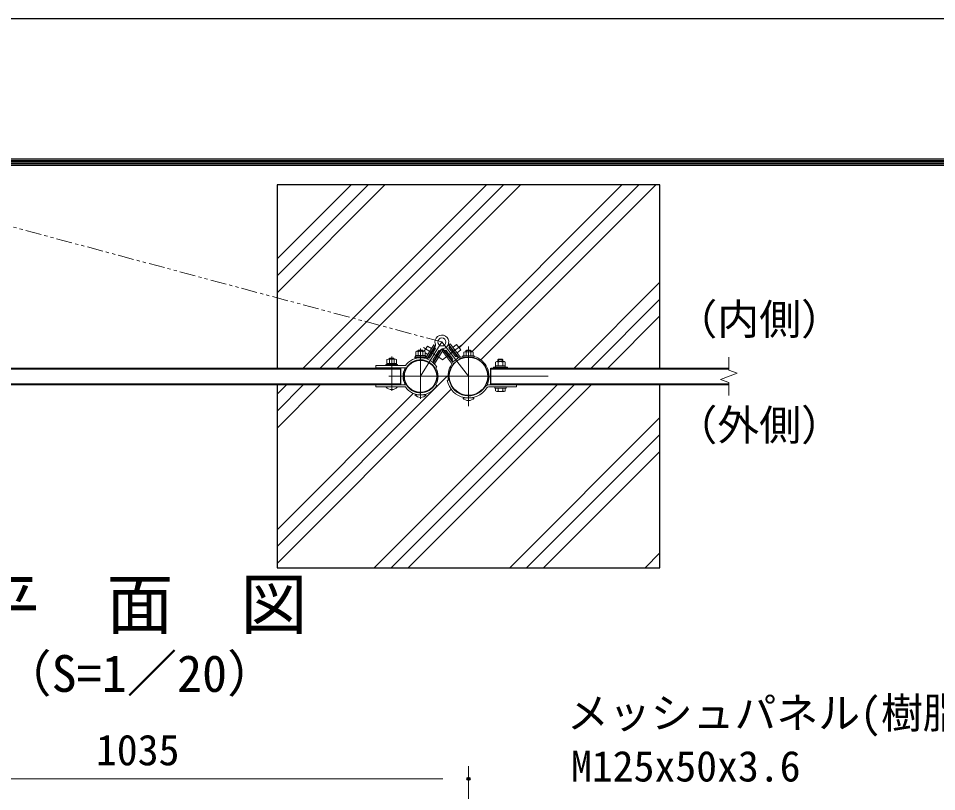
# Model space of a CAD drawing. Units: millimetres, scale not verified. Extents: x -4200 to 4200, y -2970 to 2970.
# Drawn here: x -2828 to -1389, y 1758 to 2970 of the extents above; entities that cross this region are included whole.
import ezdxf
from ezdxf.enums import TextEntityAlignment as Align

# ---------------------------------------------------------------- set-up
doc = ezdxf.new("R2010")
doc.units = ezdxf.units.MM
doc.header["$LTSCALE"] = 10
doc.header["$PDMODE"] = 32
doc.header["$PDSIZE"] = 5
doc.linetypes.add('USER1', pattern=[50.8, 31.75, -6.35, 6.35, -6.35])
doc.linetypes.add('USER2', pattern=[5, 2.5, -0.5, 0.5, -0.5, 0.5, -0.5])
for name, color, linetype, lineweight in [('0-0_D-STR1', 1, 'Continuous', 25), ('0-1_D-STR3', 3, 'Continuous', 13), ('0-2_D-STR-DIM', 7, 'Continuous', 13), ('0-4_Defpoints', 8, 'Continuous', 25), ('0-5_D-BMK', 2, 'USER1', 13), ('0-6_D-STR-TXT', 7, 'Continuous', 13), ('0-7_D-DCR-HCH', 7, 'Continuous', 13), ('0-9_D-STR4', 7, 'Continuous', 25), ('0-B_D-TTL-TXT', 7, 'Continuous', 25), ('0-D_D-TTL', 7, 'Continuous', 25)]:
    doc.layers.add(name, color=color, linetype=linetype, lineweight=lineweight)
doc.styles.add('ＭＳ ゴシック', font='')
doc.styles.get('ＭＳ ゴシック').set_extended_font_data('MS Gothic')

msp = doc.modelspace()

# ---------------------------------------------------------------- linework, layer by layer
at = {"layer": '0-0_D-STR1'}
for p, q in [((-3061.14, 2422.08), (-2229.14, 2422.08)), ((-3061.14, 2420.88), (-2229.14, 2420.88)), ((-2229.14, 2396.08), (-2229.14, 2422.08)), ((-2087.89, 2396.08), (-2087.89, 2422.08)), ((-2087.89, 2422.08), (-1715.07, 2422.08)), ((-2087.89, 2420.88), (-1715.07, 2420.88)), ((-3061.14, 2397.28), (-2229.14, 2397.28)), ((-3061.14, 2396.08), (-2229.14, 2396.08)), ((-2087.89, 2397.28), (-1715.07, 2397.28)), ((-2087.89, 2396.08), (-1715.07, 2396.08))]:
    msp.add_line(p, q, dxfattribs=at)
for centre, radius in [((-2198.04, 2409.08), 25.4), ((-2122.89, 2409.08), 30.25)]:
    msp.add_circle(centre, radius, dxfattribs=at)
at = {"layer": '0-1_D-STR3'}
for p, q in [((-2205.54, 2441.78), (-2205.54, 2447.58)), ((-2192.26, 2448.28), (-2203.81, 2448.28)), ((-2202.04, 2448.28), (-2202.04, 2449.18)), ((-2201.79, 2441.78), (-2201.79, 2447.58)), ((-2194.84, 2449.98), (-2201.24, 2449.98)), ((-2201.24, 2448.28), (-2201.24, 2449.98)), ((-2194.84, 2448.28), (-2194.84, 2449.98)), ((-2194.04, 2449.18), (-2194.84, 2449.98)), ((-2194.29, 2441.78), (-2194.29, 2447.58)), ((-2194.04, 2448.28), (-2194.04, 2449.18)), ((-2187.14, 2456.57), (-2192.29, 2448.28)), ((-2190.54, 2441.78), (-2190.54, 2447.58)), ((-2177.08, 2458.57), (-2189.04, 2439.31)), ((-2175.15, 2457.32), (-2188.11, 2436.44)), ((-2187.14, 2456.57), (-2180.77, 2452.62)), ((-2186.96, 2436.4), (-2175.32, 2455.15)), ((-2183.94, 2437.47), (-2174.45, 2452.76)), ((-2177.97, 2450.88), (-2183.77, 2441.53)), ((-2178.85, 2434.3), (-2169.35, 2449.59)), ((-2178.82, 2451.4), (-2177.97, 2450.88)), ((-2178.46, 2431.12), (-2166.82, 2449.87)), ((-2164.95, 2450.98), (-2177.92, 2430.11)), ((-2175.15, 2457.32), (-2177.1, 2458.53)), ((-2163, 2449.77), (-2176.27, 2428.4)), ((-2176.15, 2453.81), (-2174.45, 2452.76)), ((-2169.35, 2449.59), (-2167.65, 2448.54)), ((-2164.95, 2450.98), (-2163, 2449.77)), ((-2163.05, 2451.08), (-2163.97, 2450.37)), ((-2163.86, 2448.38), (-2149.49, 2429.84)), ((-2163.05, 2451.08), (-2147.89, 2431.53)), ((-2160.11, 2448.93), (-2158.53, 2450.16)), ((-2147.5, 2435.93), (-2158.53, 2450.16)), ((-2153.79, 2453.83), (-2152.21, 2455.06)), ((-2142.76, 2439.61), (-2153.79, 2453.83)), ((-2153.56, 2458.44), (-2151.75, 2459.85)), ((-2153.56, 2458.44), (-2138.41, 2438.89)), ((-2153.17, 2456.3), (-2139.65, 2438.86)), ((-2151.75, 2459.85), (-2136.37, 2440.01)), ((-2150.18, 2452.44), (-2149.39, 2453.05)), ((-2150.18, 2452.44), (-2143.44, 2443.75)), ((-2147.57, 2454.46), (-2141.65, 2459.06)), ((-2141.65, 2459.06), (-2134.91, 2450.37)), ((-2140.83, 2445.77), (-2134.91, 2450.37)), ((-2130.39, 2440.93), (-2130.39, 2446.73)), ((-2117.11, 2447.43), (-2128.66, 2447.43)), ((-2126.89, 2447.43), (-2126.89, 2449.46)), ((-2126.64, 2440.93), (-2126.64, 2446.73)), ((-2119.69, 2450.26), (-2126.09, 2450.26)), ((-2126.09, 2447.43), (-2126.09, 2450.26)), ((-2119.69, 2447.43), (-2119.69, 2450.26)), ((-2118.89, 2449.46), (-2119.69, 2450.26)), ((-2119.14, 2440.93), (-2119.14, 2446.73)), ((-2118.89, 2447.43), (-2118.89, 2449.46)), ((-2115.39, 2440.93), (-2115.39, 2446.73)), ((-2250.69, 2429.38), (-2250.69, 2435.18)), ((-2237.41, 2435.88), (-2248.96, 2435.88)), ((-2247.19, 2435.88), (-2247.19, 2436.58)), ((-2246.94, 2429.38), (-2246.94, 2435.18)), ((-2239.99, 2437.38), (-2246.39, 2437.38)), ((-2246.39, 2435.88), (-2246.39, 2437.38)), ((-2239.99, 2435.88), (-2239.99, 2437.38)), ((-2239.19, 2436.58), (-2239.99, 2437.38)), ((-2239.44, 2429.38), (-2239.44, 2435.18)), ((-2239.19, 2435.88), (-2239.19, 2436.58)), ((-2235.69, 2429.38), (-2235.69, 2435.18)), ((-2205.74, 2441.78), (-2190.34, 2441.78)), ((-2205.74, 2439.78), (-2205.74, 2441.78)), ((-2205.74, 2439.78), (-2190.34, 2439.78)), ((-2190.54, 2441.78), (-2205.54, 2441.78)), ((-2190.54, 2445.73), (-2186.58, 2443.27)), ((-2189.74, 2438.18), (-2190.37, 2437.16)), ((-2190.34, 2439.78), (-2190.34, 2441.78)), ((-2186.85, 2435.95), (-2186.96, 2436.4)), ((-2185.64, 2438.52), (-2183.94, 2437.47)), ((-2184.62, 2442.06), (-2183.77, 2441.53)), ((-2178.85, 2434.3), (-2177.15, 2433.25)), ((-2149.08, 2434.71), (-2147.5, 2435.93)), ((-2139.83, 2437.45), (-2146.15, 2432.55)), ((-2143.44, 2443.75), (-2142.65, 2444.36)), ((-2142.76, 2439.61), (-2141.18, 2440.83)), ((-2139.83, 2437.45), (-2139.65, 2438.86)), ((-2113.89, 2439.33), (-2131.89, 2439.33)), ((-2115.39, 2440.93), (-2130.39, 2440.93)), ((-2067.11, 2432.18), (-2078.66, 2432.18)), ((-2076.89, 2432.18), (-2076.89, 2434.78)), ((-2075.89, 2432.18), (-2075.89, 2435.78)), ((-2069.89, 2435.78), (-2075.89, 2435.78)), ((-2069.89, 2432.18), (-2069.89, 2435.78)), ((-2068.89, 2434.78), (-2069.89, 2435.78)), ((-2068.89, 2432.18), (-2068.89, 2434.78)), ((-2268.19, 2425.78), (-2268.19, 2422.58)), ((-2221.87, 2425.78), (-2268.19, 2425.78)), ((-2220.14, 2422.58), (-2268.19, 2422.58)), ((-2250.89, 2429.38), (-2235.49, 2429.38)), ((-2250.89, 2427.38), (-2250.89, 2429.38)), ((-2250.89, 2427.38), (-2235.49, 2427.38)), ((-2235.69, 2429.38), (-2250.69, 2429.38)), ((-2235.49, 2427.38), (-2235.49, 2429.38)), ((-2178.92, 2431.02), (-2178.46, 2431.12)), ((-2172.64, 2423.28), (-2175.43, 2421.72)), ((-2083.89, 2423.68), (-2061.89, 2423.68)), ((-2083.89, 2422.08), (-2083.89, 2423.68)), ((-2083.89, 2422.08), (-2083.89, 2423.68)), ((-2083.89, 2422.08), (-2061.89, 2422.08)), ((-2080.59, 2425.68), (-2065.19, 2425.68)), ((-2080.59, 2423.68), (-2080.59, 2425.68)), ((-2080.59, 2423.68), (-2065.19, 2423.68)), ((-2080.39, 2425.68), (-2080.39, 2431.48)), ((-2065.39, 2425.68), (-2080.39, 2425.68)), ((-2076.64, 2425.68), (-2076.64, 2431.48)), ((-2069.14, 2425.68), (-2069.14, 2431.48)), ((-2065.39, 2425.68), (-2065.39, 2431.48)), ((-2065.19, 2423.68), (-2065.19, 2425.68)), ((-2061.89, 2422.08), (-2061.89, 2423.68)), ((-2061.89, 2422.08), (-2061.89, 2423.68)), ((-2153.08, 2403.24), (-2156.22, 2402.63)), ((-2268.19, 2392.38), (-2268.19, 2395.58)), ((-2220.14, 2395.58), (-2268.19, 2395.58)), ((-2221.87, 2392.38), (-2268.19, 2392.38)), ((-2234.19, 2392.38), (-2252.19, 2392.38)), ((-2248.84, 2395.78), (-2248.32, 2396.08)), ((-2237.54, 2395.78), (-2238.06, 2396.08)), ((-2172.64, 2394.88), (-2175.43, 2396.44)), ((-2091.52, 2395.58), (-2047.89, 2395.58)), ((-2091.52, 2392.38), (-2047.89, 2392.38)), ((-2063.89, 2390.78), (-2081.89, 2390.78)), ((-2080.39, 2395.58), (-2080.39, 2396.08)), ((-2065.39, 2395.58), (-2080.39, 2395.58)), ((-2080.39, 2386.36), (-2080.39, 2390.78)), ((-2065.39, 2390.78), (-2080.39, 2390.78)), ((-2076.65, 2386.36), (-2076.65, 2390.78)), ((-2076.64, 2395.58), (-2076.64, 2396.08)), ((-2069.14, 2395.58), (-2069.14, 2396.08)), ((-2069.13, 2386.36), (-2069.13, 2390.78)), ((-2065.39, 2395.58), (-2065.39, 2396.08)), ((-2065.39, 2386.36), (-2065.39, 2390.78)), ((-2063.89, 2392.38), (-2063.89, 2390.78)), ((-2047.89, 2392.38), (-2047.89, 2395.58)), ((-2189.04, 2379.98), (-2207.04, 2379.98)), ((-2203.69, 2379.98), (-2203.69, 2380.54)), ((-2192.39, 2379.98), (-2192.39, 2380.54)), ((-2147.28, 2385.47), (-2147.55, 2385.44)), ((-2113.89, 2375.13), (-2131.89, 2375.13)), ((-2128.54, 2375.13), (-2128.54, 2375.61)), ((-2117.24, 2375.13), (-2117.24, 2375.61)), ((-2067.26, 2385.28), (-2078.52, 2385.28))]:
    msp.add_line(p, q, dxfattribs=at)
for points in [[(-2194.04, 2449.18), (-2202.04, 2449.18), (-2201.24, 2449.98)], [(-2161.07, 2450.17), (-2147.55, 2432.73), (-2146.15, 2432.55)], [(-2118.89, 2449.46), (-2126.89, 2449.46), (-2126.09, 2450.26)], [(-2239.19, 2436.58), (-2247.19, 2436.58), (-2246.39, 2437.38)], [(-2131.89, 2439.35), (-2131.89, 2440.93), (-2113.89, 2440.93), (-2113.89, 2439.35)], [(-2068.89, 2434.78), (-2076.89, 2434.78), (-2075.89, 2435.78)], [(-2063.89, 2392.38), (-2081.89, 2392.38), (-2081.89, 2390.78)]]:
    msp.add_lwpolyline(points, dxfattribs=at)
for points in [[(-2189.04, 2439.78), (-2189.04, 2438.18), (-2207.04, 2438.18), (-2207.04, 2439.78)], [(-2234.19, 2427.38), (-2234.19, 2425.78), (-2252.19, 2425.78), (-2252.19, 2427.38)]]:
    msp.add_lwpolyline(points, close=True, dxfattribs=at)
for centre, radius in [((-2164.62, 2462.9), 6.3), ((-2198.04, 2409.08), 25.4)]:
    msp.add_circle(centre, radius, dxfattribs=at)
for centre, radius, start, end in [((-2164.62, 2462.9), 10.8, 277.42472, 198.89422), ((-2149.22, 2459.36), 5, 167.05492, 217.78968), ((-2203.66, 2445.44), 2.85, 48.86505, 131.13495), ((-2198.04, 2437.89), 10.39, 68.85295, 111.14705), ((-2192.41, 2445.44), 2.85, 48.83491, 131.16509), ((-2179.57, 2457.78), 5, 328.15947, 18.89422), ((-2162.58, 2447.23), 5, 97.42472, 148.15947), ((-2165.02, 2447.11), 5, 37.78968, 78.78154), ((-2128.51, 2444.59), 2.85, 48.86505, 131.13495), ((-2122.89, 2437.04), 10.39, 68.85295, 111.14705), ((-2117.26, 2444.59), 2.85, 48.83491, 131.16509), ((-2248.81, 2433.04), 2.85, 48.86505, 131.13495), ((-2243.19, 2425.49), 10.39, 68.85295, 111.14705), ((-2237.56, 2433.04), 2.85, 48.83491, 131.16509), ((-2198.04, 2409.08), 29.1, 29.2082, 144.97854), ((-2198.04, 2409.08), 25.9, 29.2082, 148.58483), ((-2122.89, 2409.08), 30.25, 144.87367, 110.70568), ((-2134.96, 2441.45), 4.3, 216.64885, 288.61256), ((-2134.76, 2441.21), 2, 216.64885, 289.135), ((-2122.89, 2409.08), 32.25, 106.20469, 110.36024), ((-2122.89, 2409.08), 32.25, 334.42988, 73.79531), ((-2078.51, 2429.34), 2.85, 48.86505, 131.13495), ((-2072.89, 2421.79), 10.39, 68.85295, 111.14705), ((-2067.26, 2429.34), 2.85, 48.83491, 131.16509), ((-2198.04, 2409.08), 27.4, 150.48175, 209.51825), ((-2198.04, 2409.08), 27.4, 330.7918, 29.2082), ((-2122.89, 2409.08), 32.25, 145.21912, 190.95712), ((-2151.04, 2428.59), 2, 326.44435, 38.9305), ((-2151.23, 2428.83), 4.3, 326.96679, 38.9305), ((-2122.89, 2409.08), 30.75, 190.95712, 327.61089), ((-2243.19, 2400.51), 12.12, 222.07502, 317.92498), ((-2246.01, 2389.38), 7, 106.71589, 113.81332), ((-2246.01, 2389.38), 7, 66.18668, 73.28411), ((-2240.36, 2389.43), 6.95, 106.90112, 113.9872), ((-2240.36, 2389.43), 6.95, 66.0128, 73.09888), ((-2198.04, 2409.08), 29.1, 215.02146, 330.7918), ((-2198.04, 2409.08), 25.9, 211.41517, 330.7918), ((-2122.89, 2409.08), 33.95, 190.95712, 327.61089), ((-2091.52, 2389.18), 6.4, 90, 147.61089), ((-2091.52, 2389.18), 3.2, 90, 147.61089), ((-2198.04, 2388.11), 12.12, 222.07502, 317.92498), ((-2122.89, 2383.26), 12.12, 222.07502, 317.92498), ((-2078.52, 2387.44), 2.16, 210, 330), ((-2072.89, 2392.36), 7.08, 237.93138, 302.06862), ((-2067.26, 2387.44), 2.16, 210, 330)]:
    msp.add_arc(centre, radius, start, end, dxfattribs=at)
at = {"layer": '0-2_D-STR-DIM'}
for p, q in [((-1715.07, 2418.7), (-1715.07, 2439.08)), ((-1701.85, 2413.89), (-1715.07, 2418.7)), ((-1728.28, 2404.27), (-1701.85, 2413.89)), ((-1715.07, 2399.46), (-1728.28, 2404.27)), ((-1715.07, 2379.08), (-1715.07, 2399.46)), ((-2122.89, 1539.57), (-2122.89, 1798.46)), ((-3117.89, 1778.46), (-2162.89, 1778.46))]:
    msp.add_line(p, q, dxfattribs=at)
at = {"layer": '0-4_Defpoints'}
msp.add_point((-2122.89, 1778.46), dxfattribs=at)
at = {"layer": '0-5_D-BMK', "linetype": 'USER2'}
msp.add_line((-2164.62, 2462.9), (-3086.63, 2709.95), dxfattribs=at)
at = {"layer": '0-5_D-BMK'}
for p, q in [((-2198.04, 2409.08), (-2164.62, 2462.9)), ((-2122.89, 2409.08), (-2164.62, 2462.9)), ((-2198.04, 2373.82), (-2198.04, 2452.5)), ((-2163.04, 2435.08), (-2193.48, 2453.99)), ((-2163.4, 2434.99), (-2133.95, 2457.83)), ((-2122.89, 2455.86), (-2122.89, 2362.31)), ((-2243.19, 2386.22), (-2243.19, 2439.9)), ((-2247.89, 2409.08), (-1997.89, 2409.08))]:
    msp.add_line(p, q, dxfattribs=at)
at = {"layer": '0-7_D-DCR-HCH'}
for p, q in [((-2422.89, 2540.01), (-2253.82, 2709.08)), ((-2422.89, 2566.53), (-2280.33, 2709.08)), ((-2422.89, 2593.04), (-2306.85, 2709.08)), ((-2137.7, 2453.97), (-1882.58, 2709.08)), ((-2117.72, 2447.43), (-1856.07, 2709.08)), ((-2103.68, 2434.95), (-1829.55, 2709.08)), ((-1957.45, 2422.08), (-1822.89, 2556.65)), ((-1930.94, 2422.08), (-1822.89, 2530.13)), ((-1904.42, 2422.08), (-1822.89, 2503.61)), ((-2422.89, 2142.26), (-2156.07, 2409.08)), ((-2422.89, 2327.88), (-2354.68, 2396.08)), ((-2422.89, 2354.4), (-2381.2, 2396.08)), ((-2422.89, 2380.91), (-2407.72, 2396.08)), ((-2422.89, 2115.75), (-2149.91, 2388.73)), ((-2270.45, 2109.08), (-1983.45, 2396.08)), ((-2243.94, 2109.08), (-1956.94, 2396.08)), ((-2217.42, 2109.08), (-1930.42, 2396.08)), ((-2422.89, 2168.78), (-2209.36, 2382.31)), ((-2058.32, 2109.08), (-1822.89, 2344.52)), ((-2031.8, 2109.08), (-1822.89, 2318)), ((-2005.29, 2109.08), (-1822.89, 2291.48)), ((-1846.19, 2109.08), (-1822.89, 2132.38))]:
    msp.add_line(p, q, dxfattribs=at)
for points in [[(-2381.72, 2422.08), (-2303.65, 2500.15), (-2094.72, 2709.08)], [(-2355.2, 2422.08), (-2282.73, 2494.55), (-2068.2, 2709.08)], [(-2328.68, 2422.08), (-2261.82, 2488.95), (-2041.68, 2709.08)]]:
    msp.add_lwpolyline(points, dxfattribs=at)
at = {"layer": '0-9_D-STR4'}
msp.add_line((-2422.89, 2709.08), (-2422.89, 2422.08), dxfattribs=at)
for points in [[(-1822.89, 2422.08), (-1822.89, 2709.08), (-2422.89, 2709.08)], [(-2422.89, 2396.08), (-2422.89, 2109.08), (-1822.89, 2109.08), (-1822.89, 2396.08)]]:
    msp.add_lwpolyline(points, dxfattribs=at)
at = {"layer": '0-D_D-TTL', "color": 2}
msp.add_lwpolyline([(-4199.72, 2969.89), (4200.28, 2969.89), (4200.28, -2970.11), (-4199.72, -2970.11)], close=True, dxfattribs=at)
at = {"layer": '0-D_D-TTL'}
for points in [[(-3929.72, 2749.89), (3930.28, 2749.89), (3930.28, -2750.11), (-3929.72, -2750.11)], [(-3927.22, 2747.39), (3927.78, 2747.39), (3927.78, -2747.61), (-3927.22, -2747.61)], [(-3924.72, 2744.89), (3925.28, 2744.89), (3925.28, -2745.11), (-3924.72, -2745.11)], [(-3922.22, 2742.39), (3922.78, 2742.39), (3922.78, -2742.61), (-3922.22, -2742.61)], [(-3919.72, 2739.89), (3920.28, 2739.89), (3920.28, -2740.11), (-3919.72, -2740.11)]]:
    msp.add_lwpolyline(points, close=True, dxfattribs=at)

# ---------------------------------------------------------------- texts
at = {"layer": '0-2_D-STR-DIM', "style": 'ＭＳ ゴシック'}
msp.add_text('1035', height=48.09, dxfattribs=at).set_placement((-2706.64, 1785.21), align=Align.BOTTOM_LEFT)
at = {"layer": '0-6_D-STR-TXT', "style": 'ＭＳ ゴシック'}
for s, p in [('（内側）', (-1798.63, 2460.01)), ('（外側）', (-1798.63, 2294.23)), ('メッシュパネル(樹脂塗装)', (-1968.51, 1843.16)), ('M125x50x3.6', (-1962.41, 1759.82))]:
    msp.add_text(s, height=48.09, dxfattribs=at).set_placement(p, align=Align.BOTTOM_LEFT)
at = {"layer": '0-B_D-TTL-TXT', "style": 'ＭＳ ゴシック'}
for s, height, p in [('平\u3000面\u3000図', 76.98, (-2900.28, 1990.55)), ('（S=1／20）', 57.7, (-2854.8, 1897.36))]:
    msp.add_text(s, height=height, dxfattribs=at).set_placement(p, align=Align.BOTTOM_LEFT)

doc.saveas('drawing.dxf')
